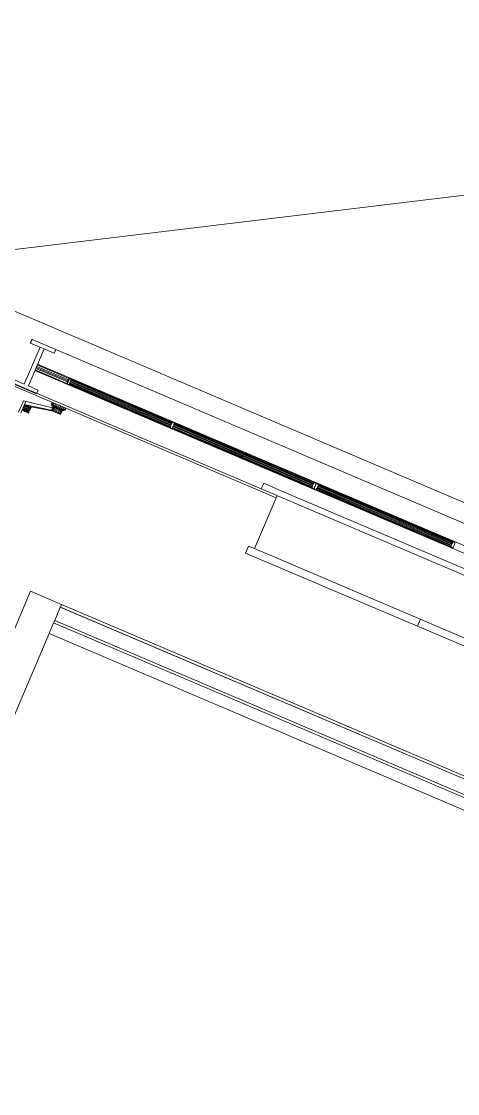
# Model space of a CAD drawing. Header units: metres. Extents: x -48 to 2360, y -1392 to 453.
# Drawn here: x 705.512 to 706.436, y -944.876 to -942.603 of the extents above; entities that cross this region are included whole.
import ezdxf

# ---------------------------------------------------------------- set-up
doc = ezdxf.new("R2010")
doc.units = ezdxf.units.M
doc.layers.add('MUEBLES', color=223, linetype='Continuous', lineweight=5, transparency=0.3)
doc.layers.add('TODO', color=210, linetype='Continuous', lineweight=5)

msp = doc.modelspace()

# ---------------------------------------------------------------- linework, layer by layer
at = {"layer": 'MUEBLES', "transparency": 33554687}
for p, q in [((707.5251, -944.0815), (705.4187, -943.1843)), ((705.5302, -943.2849), (705.5337, -943.2769)), ((705.5308, -943.2851), (705.5342, -943.2771)), ((705.5342, -943.2771), (705.5337, -943.2769)), ((705.5342, -943.2771), (705.5844, -943.2985)), ((705.5177, -943.372), (705.551, -943.2937)), ((705.5596, -943.2974), (705.5263, -943.3756)), ((705.5302, -943.2849), (705.5308, -943.2851)), ((705.5809, -943.3065), (705.5308, -943.2851)), ((705.5844, -943.2985), (705.5809, -943.3065)), ((705.5844, -943.2985), (707.3272, -944.0407)), ((705.3607, -943.3133), (707.4671, -944.2104)), ((705.54, -943.3432), (707.3247, -944.1033)), ((705.6077, -943.3705), (705.5406, -943.3419)), ((705.6091, -943.3673), (705.542, -943.3387)), ((705.61, -943.3651), (705.5429, -943.3365)), ((705.5439, -943.3343), (705.611, -943.3629)), ((705.5452, -943.3311), (705.6123, -943.3597)), ((707.3304, -944.0898), (705.5458, -943.3298)), ((705.5436, -943.3925), (705.4962, -943.3723)), ((705.4969, -943.3631), (705.5177, -943.372)), ((705.6077, -943.3705), (705.6071, -943.3718)), ((705.6091, -943.3673), (705.6077, -943.3705)), ((705.61, -943.3651), (705.6091, -943.3673)), ((705.6095, -943.3705), (705.6098, -943.369)), ((705.6095, -943.3718), (705.6095, -943.3705)), ((705.6097, -943.3726), (705.6095, -943.3718)), ((705.6098, -943.369), (705.6103, -943.3673)), ((705.611, -943.3629), (705.61, -943.3651)), ((705.6103, -943.3673), (705.6109, -943.3655)), ((705.6109, -943.3655), (705.6117, -943.3638)), ((705.6123, -943.3597), (705.611, -943.3629)), ((705.6125, -943.3718), (705.6116, -943.3726)), ((705.6117, -943.3638), (705.6126, -943.3622)), ((705.6129, -943.3584), (705.6123, -943.3597)), ((705.6134, -943.3705), (705.6125, -943.3718)), ((705.8274, -943.4633), (705.6125, -943.3718)), ((705.6126, -943.3622), (705.6136, -943.361)), ((705.6143, -943.369), (705.6134, -943.3705)), ((705.8276, -943.4617), (705.6134, -943.3705)), ((705.6136, -943.361), (705.6145, -943.3601)), ((705.6151, -943.3673), (705.6143, -943.369)), ((705.8281, -943.46), (705.6143, -943.369)), ((705.6145, -943.3601), (705.6152, -943.3596)), ((705.6158, -943.3655), (705.6151, -943.3673)), ((705.6151, -943.3673), (705.8287, -943.4582)), ((705.6152, -943.3596), (705.6159, -943.3596)), ((705.6163, -943.3638), (705.6158, -943.3655)), ((705.6158, -943.3655), (705.8295, -943.4565)), ((705.6159, -943.3596), (705.6163, -943.3601)), ((705.6163, -943.3601), (705.8334, -943.4525)), ((705.6163, -943.3601), (705.6165, -943.361)), ((705.6165, -943.3622), (705.6163, -943.3638)), ((705.6163, -943.3638), (705.8305, -943.455)), ((705.6165, -943.361), (705.8325, -943.4529)), ((705.6165, -943.361), (705.6165, -943.3622)), ((705.6165, -943.3622), (705.8315, -943.4538)), ((705.4948, -943.3756), (706.0516, -943.6128)), ((705.5263, -943.3756), (705.547, -943.3845)), ((705.547, -943.3845), (705.5436, -943.3925)), ((705.6101, -943.3731), (705.6097, -943.3726)), ((705.6108, -943.3731), (705.6101, -943.3731)), ((705.6116, -943.3726), (705.6108, -943.3731)), ((705.8278, -943.4655), (705.6108, -943.3731)), ((705.8275, -943.4646), (705.6116, -943.3726)), ((705.5162, -943.4071), (705.5057, -943.4317)), ((705.5103, -943.4337), (705.5208, -943.409)), ((705.5162, -943.4071), (705.5773, -943.4222)), ((705.5208, -943.409), (705.5162, -943.4071)), ((705.5312, -943.4229), (705.5174, -943.417)), ((705.5316, -943.4219), (705.5178, -943.416)), ((705.5319, -943.4213), (705.5181, -943.4154)), ((705.532, -943.4211), (705.5182, -943.4152)), ((705.5752, -943.4271), (705.52, -943.416)), ((705.5749, -943.4141), (705.5765, -943.4104)), ((705.5785, -943.4204), (705.5749, -943.4141)), ((705.5754, -943.4144), (705.5749, -943.4141)), ((705.5788, -943.4205), (705.5749, -943.4141)), ((705.5754, -943.4144), (705.577, -943.4107)), ((705.5768, -943.415), (705.5754, -943.4144)), ((705.5798, -943.421), (705.5754, -943.4144)), ((705.5788, -943.4205), (705.5754, -943.4144)), ((705.5768, -943.415), (705.5785, -943.4113)), ((705.5791, -943.416), (705.5768, -943.415)), ((705.5798, -943.421), (705.5768, -943.415)), ((705.5813, -943.4216), (705.5768, -943.415)), ((705.5791, -943.416), (705.5809, -943.4123)), ((705.5822, -943.4174), (705.5791, -943.416)), ((705.5791, -943.416), (705.5813, -943.4216)), ((705.5833, -943.4225), (705.5791, -943.416)), ((705.5822, -943.4174), (705.5839, -943.4136)), ((705.5856, -943.4235), (705.5822, -943.4174)), ((705.5833, -943.4225), (705.5822, -943.4174)), ((705.5857, -943.4189), (705.5822, -943.4174)), ((705.5857, -943.4189), (705.5875, -943.4151)), ((705.5913, -943.4167), (705.5895, -943.4206)), ((705.5912, -943.4167), (705.5913, -943.4167)), ((705.5913, -943.4167), (705.5951, -943.4184)), ((705.5937, -943.4178), (705.5937, -943.4177)), ((705.5129, -943.4275), (705.5267, -943.4334)), ((705.513, -943.4273), (705.5268, -943.4332)), ((705.5133, -943.4267), (705.5271, -943.4326)), ((705.5137, -943.4257), (705.5275, -943.4316)), ((705.5143, -943.4244), (705.5281, -943.4303)), ((705.5149, -943.423), (705.5287, -943.4288)), ((705.5156, -943.4214), (705.5294, -943.4272)), ((705.5301, -943.4257), (705.5162, -943.4198)), ((705.5307, -943.4242), (705.5169, -943.4183)), ((705.5267, -943.4334), (705.5268, -943.4332)), ((705.5268, -943.4332), (705.5271, -943.4326)), ((705.5271, -943.4326), (705.5275, -943.4316)), ((705.5275, -943.4316), (705.5281, -943.4303)), ((705.5281, -943.4303), (705.5287, -943.4288)), ((705.5287, -943.4288), (705.5294, -943.4272)), ((705.5789, -943.4294), (705.5288, -943.4197)), ((705.5294, -943.4272), (705.5301, -943.4257)), ((705.5301, -943.4257), (705.5307, -943.4242)), ((705.5307, -943.4242), (705.5312, -943.4229)), ((705.5312, -943.4229), (705.5316, -943.4219)), ((705.5316, -943.4219), (705.5319, -943.4213)), ((705.5319, -943.4213), (705.532, -943.4211)), ((705.5785, -943.4204), (705.5752, -943.4277)), ((705.5752, -943.4271), (705.5773, -943.4222)), ((705.5754, -943.4272), (705.5752, -943.4271)), ((705.5752, -943.4277), (705.5755, -943.4279)), ((705.5788, -943.4205), (705.5755, -943.4279)), ((705.5755, -943.4279), (705.5764, -943.4283)), ((705.5798, -943.421), (705.5764, -943.4283)), ((705.5764, -943.4283), (705.578, -943.4289)), ((705.5773, -943.4222), (705.5776, -943.4223)), ((705.5813, -943.4216), (705.578, -943.4289)), ((705.578, -943.4289), (705.58, -943.4298)), ((705.5788, -943.4205), (705.5785, -943.4204)), ((705.5798, -943.421), (705.5788, -943.4205)), ((705.5813, -943.4216), (705.5798, -943.421)), ((705.5833, -943.4225), (705.58, -943.4298)), ((705.58, -943.4298), (705.5823, -943.4308)), ((705.5833, -943.4225), (705.5813, -943.4216)), ((705.5856, -943.4235), (705.5823, -943.4308)), ((705.5823, -943.4308), (705.5848, -943.4319)), ((705.5856, -943.4235), (705.5833, -943.4225)), ((705.5881, -943.4246), (705.5848, -943.4319)), ((705.5848, -943.4319), (705.5873, -943.433)), ((705.5857, -943.4189), (705.5856, -943.4235)), ((705.5881, -943.4246), (705.5856, -943.4235)), ((705.5881, -943.4246), (705.5857, -943.4189)), ((705.5895, -943.4206), (705.5857, -943.4189)), ((705.5873, -943.433), (705.5906, -943.4257)), ((705.5873, -943.433), (705.5896, -943.4341)), ((705.5895, -943.4206), (705.5881, -943.4246)), ((705.5933, -943.4223), (705.5881, -943.4246)), ((705.5906, -943.4257), (705.5881, -943.4246)), ((705.5933, -943.4223), (705.5895, -943.4206)), ((705.5896, -943.4341), (705.5929, -943.4267)), ((705.5896, -943.4341), (705.5916, -943.4349)), ((705.5906, -943.4257), (705.5933, -943.4223)), ((705.5968, -943.4238), (705.5906, -943.4257)), ((705.5929, -943.4267), (705.5906, -943.4257)), ((705.5916, -943.4349), (705.5949, -943.4276)), ((705.5916, -943.4349), (705.5931, -943.4356)), ((705.5929, -943.4267), (705.5968, -943.4238)), ((705.5999, -943.4251), (705.5929, -943.4267)), ((705.5949, -943.4276), (705.5929, -943.4267)), ((705.5931, -943.4356), (705.5964, -943.4283)), ((705.5931, -943.4356), (705.5941, -943.436)), ((705.5951, -943.4184), (705.5933, -943.4223)), ((705.5968, -943.4238), (705.5933, -943.4223)), ((705.5941, -943.436), (705.5974, -943.4287)), ((705.5941, -943.436), (705.5944, -943.4362)), ((705.5944, -943.4362), (705.5977, -943.4288)), ((705.5949, -943.4276), (705.5999, -943.4251)), ((705.6022, -943.4262), (705.5949, -943.4276)), ((705.5964, -943.4283), (705.5949, -943.4276)), ((705.5951, -943.4184), (705.5986, -943.4199)), ((705.5959, -943.4187), (705.5959, -943.4187)), ((705.6022, -943.4262), (705.5964, -943.4283)), ((705.6037, -943.4268), (705.5964, -943.4283)), ((705.5974, -943.4287), (705.5964, -943.4283)), ((705.5986, -943.4199), (705.5968, -943.4238)), ((705.5999, -943.4251), (705.5968, -943.4238)), ((705.6037, -943.4268), (705.5974, -943.4287)), ((705.6042, -943.427), (705.5974, -943.4287)), ((705.5977, -943.4288), (705.5974, -943.4287)), ((705.6042, -943.427), (705.5977, -943.4288)), ((705.5978, -943.4196), (705.5978, -943.4195)), ((705.5986, -943.4199), (705.6016, -943.4213)), ((705.5992, -943.4202), (705.5993, -943.4201)), ((705.6016, -943.4213), (705.5999, -943.4251)), ((705.6022, -943.4262), (705.5999, -943.4251)), ((705.6001, -943.4206), (705.6002, -943.4205)), ((705.6004, -943.4207), (705.6005, -943.4206)), ((705.6016, -943.4213), (705.604, -943.4223)), ((705.604, -943.4223), (705.6022, -943.4262)), ((705.6022, -943.4262), (705.6037, -943.4268)), ((705.6054, -943.4229), (705.6037, -943.4268)), ((705.6042, -943.427), (705.6037, -943.4268)), ((705.604, -943.4223), (705.6054, -943.4229)), ((705.6059, -943.4232), (705.6042, -943.427)), ((705.6054, -943.4229), (705.6059, -943.4232)), ((705.8274, -943.4633), (705.8276, -943.4617)), ((705.8275, -943.4646), (705.8274, -943.4633)), ((705.8276, -943.4617), (705.8281, -943.46)), ((705.8281, -943.46), (705.8287, -943.4582)), ((705.8287, -943.4582), (705.8295, -943.4565)), ((705.8295, -943.4565), (705.8305, -943.455)), ((705.8305, -943.455), (705.8315, -943.4538)), ((705.8315, -943.4538), (705.8325, -943.4529)), ((705.833, -943.4621), (705.832, -943.4636)), ((705.8325, -943.4529), (705.8334, -943.4525)), ((705.8338, -943.4604), (705.833, -943.4621)), ((705.9805, -943.5249), (705.833, -943.4621)), ((705.8334, -943.4525), (705.8341, -943.4526)), ((705.8345, -943.4586), (705.8338, -943.4604)), ((705.8338, -943.4604), (705.9813, -943.5232)), ((705.8341, -943.4526), (705.8347, -943.4531)), ((705.8349, -943.4569), (705.8345, -943.4586)), ((705.8345, -943.4586), (705.982, -943.5214)), ((705.8347, -943.4531), (705.9822, -943.5159)), ((705.8347, -943.4531), (705.835, -943.454)), ((705.8351, -943.4553), (705.8349, -943.4569)), ((705.8349, -943.4569), (705.9824, -943.5197)), ((705.835, -943.454), (705.9825, -943.5168)), ((705.835, -943.454), (705.8351, -943.4553)), ((705.8351, -943.4553), (705.9826, -943.5181)), ((705.8278, -943.4655), (705.8275, -943.4646)), ((705.8284, -943.4661), (705.8278, -943.4655)), ((705.8292, -943.4661), (705.8284, -943.4661)), ((705.8301, -943.4657), (705.8292, -943.4661)), ((705.9766, -943.5289), (705.8292, -943.4661)), ((705.831, -943.4649), (705.8301, -943.4657)), ((705.9775, -943.5285), (705.8301, -943.4657)), ((705.832, -943.4636), (705.831, -943.4649)), ((705.9785, -943.5277), (705.831, -943.4649)), ((705.9795, -943.5264), (705.832, -943.4636)), ((705.9766, -943.5289), (705.9759, -943.5289)), ((705.9775, -943.5285), (705.9766, -943.5289)), ((705.9785, -943.5277), (705.9775, -943.5285)), ((705.9795, -943.5264), (705.9785, -943.5277)), ((705.9805, -943.5249), (705.9795, -943.5264)), ((705.98, -943.5283), (705.9802, -943.5267)), ((706.1275, -943.5911), (705.98, -943.5283)), ((705.9801, -943.5296), (705.98, -943.5283)), ((706.1276, -943.5924), (705.9801, -943.5296)), ((705.9804, -943.5305), (705.9801, -943.5296)), ((705.9802, -943.5267), (705.9806, -943.525)), ((706.1277, -943.5895), (705.9802, -943.5267)), ((706.1279, -943.5933), (705.9804, -943.5305)), ((705.981, -943.531), (705.9804, -943.5305)), ((705.9813, -943.5232), (705.9805, -943.5249)), ((705.9806, -943.525), (705.9813, -943.5232)), ((706.1281, -943.5878), (705.9806, -943.525)), ((705.982, -943.5214), (705.9813, -943.5232)), ((705.9813, -943.5232), (705.9821, -943.5215)), ((706.1288, -943.586), (705.9813, -943.5232)), ((705.9816, -943.5154), (705.9822, -943.5159)), ((705.9824, -943.5197), (705.982, -943.5214)), ((705.9821, -943.5215), (705.9831, -943.52)), ((705.9821, -943.5215), (706.1296, -943.5843)), ((705.9822, -943.5159), (705.9825, -943.5168)), ((705.9826, -943.5181), (705.9824, -943.5197)), ((705.9825, -943.5168), (705.9826, -943.5181)), ((705.9831, -943.52), (705.9841, -943.5188)), ((705.9831, -943.52), (706.1305, -943.5828)), ((705.9841, -943.5188), (705.9851, -943.5179)), ((705.9841, -943.5188), (706.1315, -943.5816)), ((705.9851, -943.5179), (705.986, -943.5175)), ((705.9851, -943.5179), (706.1325, -943.5807)), ((705.986, -943.5175), (706.1334, -943.5803)), ((705.986, -943.5175), (705.9867, -943.5176)), ((706.02, -943.5941), (706.025, -943.5823)), ((706.025, -943.5823), (706.0585, -943.5965)), ((706.0585, -943.5965), (706.7618, -943.8961)), ((706.1275, -943.5911), (706.1277, -943.5895)), ((706.1276, -943.5924), (706.1275, -943.5911)), ((706.1279, -943.5933), (706.1276, -943.5924)), ((706.1277, -943.5895), (706.1281, -943.5878)), ((706.1285, -943.5938), (706.1279, -943.5933)), ((706.1281, -943.5878), (706.1288, -943.586)), ((706.1292, -943.5939), (706.1285, -943.5938)), ((706.1288, -943.586), (706.1296, -943.5843)), ((706.1301, -943.5935), (706.1292, -943.5939)), ((706.1296, -943.5843), (706.1305, -943.5828)), ((706.1311, -943.5926), (706.1301, -943.5935)), ((706.1305, -943.5828), (706.1315, -943.5816)), ((706.1321, -943.5914), (706.1311, -943.5926)), ((706.1315, -943.5816), (706.1325, -943.5807)), ((706.133, -943.5899), (706.1321, -943.5914)), ((706.1325, -943.5807), (706.1334, -943.5803)), ((706.1326, -943.5933), (706.1328, -943.5917)), ((706.1327, -943.5946), (706.1326, -943.5933)), ((706.133, -943.5955), (706.1327, -943.5946)), ((706.1328, -943.5917), (706.1333, -943.59)), ((706.1339, -943.5882), (706.133, -943.5899)), ((706.1336, -943.596), (706.133, -943.5955)), ((706.1333, -943.59), (706.1339, -943.5882)), ((706.1334, -943.5803), (706.1342, -943.5804)), ((706.1344, -943.5961), (706.1336, -943.596)), ((706.1345, -943.5864), (706.1339, -943.5882)), ((706.1339, -943.5882), (706.1348, -943.5865)), ((706.1342, -943.5804), (706.1348, -943.5809)), ((706.1353, -943.5957), (706.1344, -943.5961)), ((706.2786, -943.6575), (706.1344, -943.5961)), ((706.135, -943.5847), (706.1345, -943.5864)), ((706.1348, -943.5809), (706.1351, -943.5818)), ((706.1348, -943.5865), (706.1357, -943.585)), ((706.1352, -943.5831), (706.135, -943.5847)), ((706.1351, -943.5818), (706.1352, -943.5831)), ((706.1363, -943.5948), (706.1353, -943.5957)), ((706.2789, -943.6568), (706.1353, -943.5957)), ((706.1357, -943.585), (706.1367, -943.5838)), ((706.1373, -943.5936), (706.1363, -943.5948)), ((706.2793, -943.6558), (706.1363, -943.5948)), ((706.1367, -943.5838), (706.1377, -943.5829)), ((706.1382, -943.5921), (706.1373, -943.5936)), ((706.2799, -943.6544), (706.1373, -943.5936)), ((706.1377, -943.5829), (706.1386, -943.5825)), ((706.139, -943.5904), (706.1382, -943.5921)), ((706.2806, -943.6528), (706.1382, -943.5921)), ((706.1386, -943.5825), (706.1393, -943.5826)), ((706.1397, -943.5886), (706.139, -943.5904)), ((706.139, -943.5904), (706.2814, -943.651)), ((706.1393, -943.5826), (706.1399, -943.5831)), ((706.1401, -943.5869), (706.1397, -943.5886)), ((706.1397, -943.5886), (706.2821, -943.6493)), ((706.1399, -943.5831), (706.2841, -943.6445)), ((706.1399, -943.5831), (706.1402, -943.584)), ((706.1403, -943.5853), (706.1401, -943.5869)), ((706.1401, -943.5869), (706.2828, -943.6476)), ((706.1402, -943.584), (706.2839, -943.6452)), ((706.1402, -943.584), (706.1403, -943.5853)), ((706.1403, -943.5853), (706.2834, -943.6463)), ((706.0535, -943.6084), (706.0056, -943.7207)), ((706.2839, -943.6452), (706.4275, -943.7063)), ((706.2841, -943.6445), (706.4284, -943.7059)), ((706.4228, -943.7189), (706.2786, -943.6575)), ((706.4225, -943.718), (706.2789, -943.6568)), ((706.4224, -943.7167), (706.2793, -943.6558)), ((706.4226, -943.7151), (706.2799, -943.6544)), ((706.423, -943.7134), (706.2806, -943.6528)), ((706.4237, -943.7116), (706.2814, -943.651)), ((706.2821, -943.6493), (706.4245, -943.7099)), ((706.2828, -943.6476), (706.4255, -943.7084)), ((706.2834, -943.6463), (706.4265, -943.7072)), ((706.4226, -943.7151), (706.423, -943.7134)), ((706.423, -943.7134), (706.4237, -943.7116)), ((706.4237, -943.7116), (706.4245, -943.7099)), ((706.4245, -943.7099), (706.4255, -943.7084)), ((706.4255, -943.7084), (706.4265, -943.7072)), ((706.4265, -943.7072), (706.4275, -943.7063)), ((706.4275, -943.7063), (706.4284, -943.7059)), ((706.4284, -943.7059), (706.4291, -943.706)), ((706.4295, -943.712), (706.4288, -943.7138)), ((706.4291, -943.706), (706.4297, -943.7065)), ((706.4299, -943.7103), (706.4295, -943.712)), ((706.4297, -943.7065), (706.43, -943.7074)), ((706.4301, -943.7087), (706.4299, -943.7103)), ((706.43, -943.7074), (706.4301, -943.7087)), ((705.993, -943.7154), (705.9867, -943.7302)), ((705.9867, -943.7302), (706.351, -943.8853)), ((706.0056, -943.7207), (705.993, -943.7154)), ((706.0056, -943.7207), (706.7089, -944.0203)), ((706.4224, -943.7167), (706.4226, -943.7151)), ((706.4225, -943.718), (706.4224, -943.7167)), ((706.4228, -943.7189), (706.4225, -943.718)), ((706.4234, -943.7195), (706.4228, -943.7189)), ((706.4241, -943.7195), (706.4234, -943.7195)), ((706.4251, -943.7191), (706.4241, -943.7195)), ((706.426, -943.7182), (706.4251, -943.7191)), ((706.427, -943.717), (706.426, -943.7182)), ((706.428, -943.7155), (706.427, -943.717)), ((706.4288, -943.7138), (706.428, -943.7155)), ((705.5305, -943.811), (705.3125, -944.323)), ((705.5965, -943.8391), (705.5305, -943.811)), ((705.594, -943.8448), (705.5821, -943.8728)), ((705.5941, -943.8447), (705.594, -943.8448)), ((706.9126, -944.4063), (705.594, -943.8448)), ((705.5964, -943.8393), (705.5941, -943.8447)), ((705.5941, -943.8447), (706.9126, -944.4063)), ((705.5965, -943.8391), (705.5964, -943.8393)), ((706.9149, -944.4009), (705.5964, -943.8393)), ((705.5964, -943.8393), (705.5964, -943.8393)), ((706.9149, -944.4008), (705.5964, -943.8393)), ((706.915, -944.4006), (705.5965, -943.8391)), ((706.351, -943.8853), (706.3573, -943.8705)), ((705.5798, -943.8783), (705.5702, -943.9007)), ((705.5821, -943.8728), (705.5798, -943.8782)), ((705.5798, -943.8782), (705.5798, -943.8783)), ((706.8983, -944.4398), (705.5798, -943.8782)), ((705.5798, -943.8783), (706.8983, -944.4398)), ((706.9006, -944.4344), (705.5821, -943.8728)), ((705.5821, -943.8728), (706.9007, -944.4343)), ((705.5821, -943.8728), (705.5821, -943.8728)), ((706.7152, -944.0404), (706.351, -943.8853)), ((705.5702, -943.9007), (705.045, -945.1339)), ((706.8888, -944.4623), (705.5702, -943.9007))]:
    msp.add_line(p, q, dxfattribs=at)
msp.add_point((705.5964, -943.8393), dxfattribs=at)
at = {"layer": 'TODO', "ltscale": 0.05, "transparency": 33554687, "flags": 128}
for points in [[(733.6725, -939.6877), (693.7075, -944.5083)], [(733.672, -939.6891), (693.7075, -944.5083)]]:
    msp.add_lwpolyline(points, dxfattribs=at)
at = {"layer": 'TODO', "ltscale": 7, "transparency": 33554687}
msp.add_lwpolyline([(707.5307, -944.0838), (705.4187, -943.1843), (700.1324, -955.5995), (700.4762, -956.1931), (702.0407, -956.8587), (701.9022, -957.1915), (722.391, -965.9607), (728.3733, -952.0288), (707.8845, -943.2596), (707.5306, -944.0838)], dxfattribs=at)

doc.saveas('drawing.dxf')
